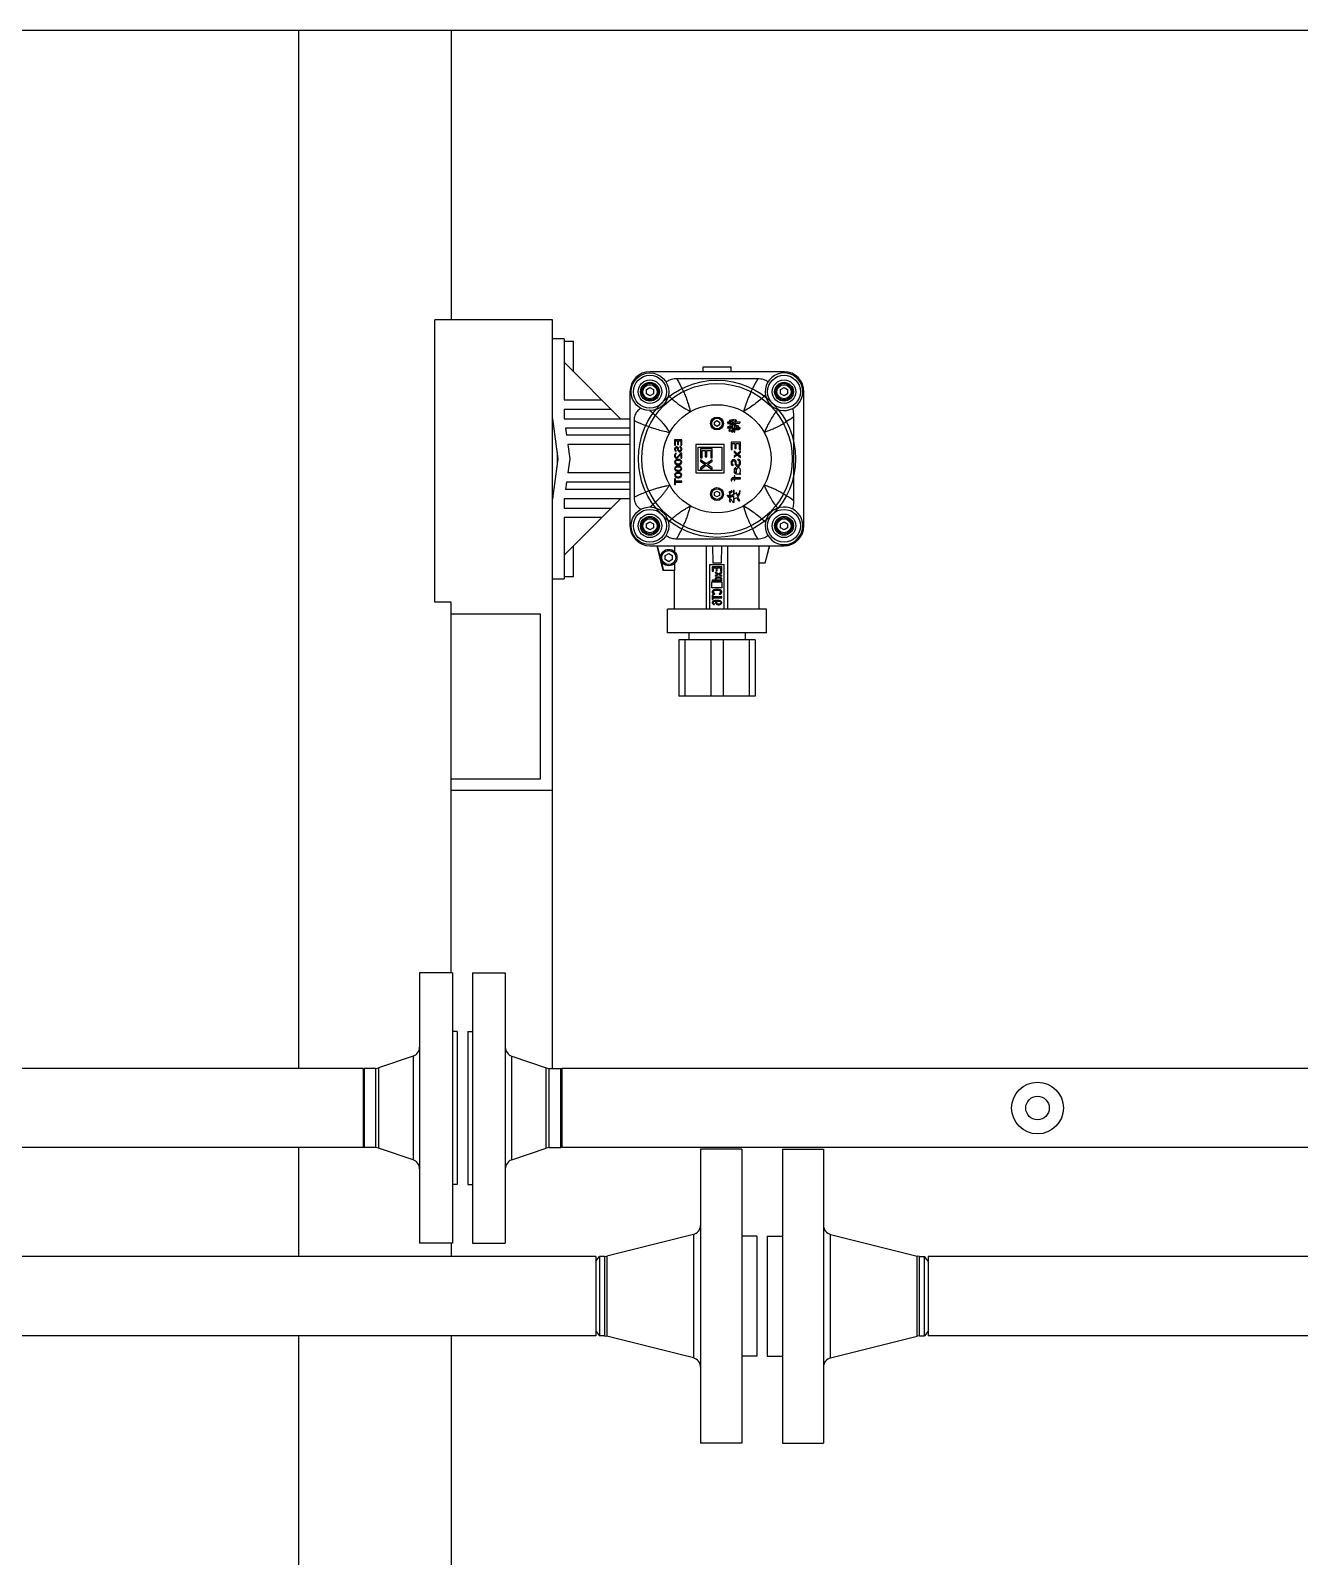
# Model space of a CAD drawing. Header units: millimetres. Extents: x 18255 to 228708, y -2217 to 146640.
# Drawn here: x 84475 to 85015, y 91898 to 92546 of the extents above; entities that cross this region are included whole.
import ezdxf

# ---------------------------------------------------------------- set-up
doc = ezdxf.new("R2010")
doc.units = ezdxf.units.MM
doc.layers.add('设备', color=8, linetype='Continuous')

msp = doc.modelspace()

# ---------------------------------------------------------------- linework, layer by layer
at = {"layer": '设备'}
for p, q in [((85542.74, 92546.38), (84459.81, 92546.38)), ((84588.91, 92546.38), (84588.91, 92105.18)), ((84653.91, 92546.38), (84653.91, 92423.33)), ((84646.91, 92303.33), (84646.91, 92423.33)), ((84696.91, 92423.33), (84646.91, 92423.33)), ((84696.91, 92105.18), (84696.91, 92423.33)), ((84701.91, 92415.33), (84696.91, 92415.33)), ((84701.91, 92415.33), (84701.91, 92389.33)), ((84701.91, 92414.33), (84705.91, 92414.33)), ((84705.91, 92401.33), (84705.91, 92414.33)), ((84725.91, 92381.33), (84701.91, 92405.33)), ((84795.41, 92401.33), (84738.41, 92401.33)), ((84760.91, 92403.33), (84760.91, 92401.33)), ((84772.91, 92403.33), (84760.91, 92403.33)), ((84772.91, 92401.33), (84772.91, 92403.33)), ((84736.89, 92393.71), (84738.41, 92394.58)), ((84738.41, 92394.58), (84739.92, 92393.71)), ((84784.23, 92398.33), (84749.8, 92398.33)), ((84793.89, 92393.71), (84795.41, 92394.58)), ((84795.41, 92394.58), (84796.92, 92393.71)), ((84701.91, 92389.33), (84717.91, 92389.33)), ((84729.91, 92392.83), (84729.91, 92335.83)), ((84736.89, 92391.96), (84736.89, 92393.71)), ((84738.41, 92391.08), (84736.89, 92391.96)), ((84739.92, 92391.96), (84738.41, 92391.08)), ((84739.92, 92393.71), (84739.92, 92391.96)), ((84793.89, 92391.96), (84793.89, 92393.71)), ((84795.41, 92391.08), (84793.89, 92391.96)), ((84796.92, 92391.96), (84795.41, 92391.08)), ((84796.92, 92393.71), (84796.92, 92391.96)), ((84803.91, 92335.83), (84803.91, 92392.83)), ((84701.91, 92385.33), (84701.91, 92381.68)), ((84721.91, 92385.33), (84701.91, 92385.33)), ((84701.91, 92381.68), (84701.96, 92381.33)), ((84799.66, 92346.45), (84799.66, 92382.22)), ((84696.91, 92381.33), (84699.3, 92364.33)), ((84701.96, 92381.33), (84729.91, 92381.33)), ((84702.52, 92377.33), (84702.94, 92374.33)), ((84729.91, 92377.33), (84702.52, 92377.33)), ((84731.66, 92380.56), (84731.66, 92348.11)), ((84765.83, 92379.96), (84766.91, 92380.58)), ((84765.83, 92378.71), (84765.83, 92379.96)), ((84766.91, 92378.08), (84765.83, 92378.71)), ((84766.91, 92380.58), (84767.99, 92379.96)), ((84767.99, 92378.71), (84766.91, 92378.08)), ((84767.99, 92379.96), (84767.99, 92378.71)), ((84773, 92379.93), (84771.38, 92379.9)), ((84771.38, 92379.9), (84771.57, 92379.24)), ((84772.34, 92377.92), (84771.38, 92377.9)), ((84771.38, 92377.9), (84771.67, 92377.24)), ((84771.57, 92379.24), (84771.67, 92379.24)), ((84771.67, 92379.24), (84771.96, 92379.44)), ((84771.67, 92377.24), (84771.86, 92377.44)), ((84771.86, 92377.44), (84772.34, 92377.45)), ((84771.96, 92379.44), (84773, 92379.46)), ((84772.34, 92376.78), (84771.96, 92376.49)), ((84771.96, 92376.49), (84771.96, 92376.39)), ((84771.96, 92376.39), (84772.43, 92376.02)), ((84772.81, 92380.69), (84772.05, 92380.58)), ((84772.05, 92380.58), (84772.24, 92380.11)), ((84772.24, 92380.11), (84772.34, 92380.11)), ((84772.34, 92380.11), (84772.43, 92380.21)), ((84772.53, 92378.88), (84772.34, 92378.97)), ((84772.34, 92378.97), (84772.34, 92377.92)), ((84772.34, 92377.45), (84772.34, 92376.78)), ((84772.43, 92380.21), (84773, 92380.41)), ((84772.43, 92376.02), (84772.53, 92376.12)), ((84772.53, 92377.92), (84772.53, 92378.88)), ((84773.38, 92377.94), (84772.53, 92377.92)), ((84772.53, 92377.45), (84773.38, 92377.46)), ((84772.53, 92376.12), (84772.53, 92377.45)), ((84773, 92379.27), (84772.72, 92379.07)), ((84772.72, 92379.07), (84773.1, 92378.7)), ((84774.15, 92381), (84772.81, 92380.69)), ((84773, 92380.41), (84773, 92379.93)), ((84773, 92379.46), (84773, 92379.27)), ((84773.38, 92376.42), (84773, 92376.22)), ((84773, 92376.22), (84773, 92376.12)), ((84773, 92376.12), (84773.48, 92375.66)), ((84773.1, 92378.7), (84773.19, 92378.7)), ((84773.19, 92380.41), (84774.24, 92380.91)), ((84773.19, 92379.94), (84773.19, 92380.41)), ((84774.34, 92379.96), (84773.19, 92379.94)), ((84773.19, 92379.46), (84774.05, 92379.48)), ((84773.19, 92378.7), (84773.19, 92379.46)), ((84773.67, 92379.18), (84773.38, 92379.27)), ((84773.38, 92379.27), (84773.38, 92377.94)), ((84773.38, 92377.46), (84773.38, 92376.42)), ((84773.48, 92375.66), (84773.67, 92375.75)), ((84773.67, 92377.18), (84773.67, 92379.18)), ((84774.34, 92377.19), (84773.67, 92377.18)), ((84773.67, 92377.09), (84773.86, 92376.61)), ((84773.67, 92375.75), (84773.67, 92377.09)), ((84774.05, 92379.48), (84773.86, 92378.9)), ((84773.86, 92378.9), (84773.86, 92378.81)), ((84773.86, 92378.81), (84773.96, 92378.81)), ((84773.86, 92376.61), (84773.96, 92376.62)), ((84773.96, 92378.81), (84774.43, 92379.48)), ((84773.96, 92376.62), (84774.05, 92376.71)), ((84774.34, 92376.43), (84773.96, 92376.14)), ((84773.96, 92376.14), (84773.96, 92376.04)), ((84773.96, 92376.04), (84774.43, 92375.58)), ((84774.05, 92376.71), (84774.34, 92376.72)), ((84774.24, 92380.91), (84774.15, 92381)), ((84774.72, 92381.01), (84774.34, 92379.96)), ((84774.53, 92379.01), (84774.34, 92379.1)), ((84774.34, 92379.1), (84774.34, 92377.19)), ((84774.34, 92376.72), (84774.34, 92376.43)), ((84774.43, 92379.48), (84776.53, 92379.52)), ((84774.43, 92375.58), (84774.53, 92375.67)), ((84774.53, 92377.2), (84774.53, 92379.01)), ((84775.96, 92377.22), (84774.53, 92377.2)), ((84774.53, 92376.72), (84776.24, 92376.75)), ((84774.53, 92375.67), (84774.53, 92376.72)), ((84775.19, 92380.64), (84774.72, 92381.01)), ((84774.72, 92379.96), (84775.19, 92380.64)), ((84776.72, 92380), (84774.72, 92379.96)), ((84774.81, 92378.73), (84774.72, 92378.63)), ((84774.72, 92378.63), (84775.1, 92377.97)), ((84774.91, 92378.73), (84774.81, 92378.73)), ((84775.19, 92378.45), (84774.91, 92378.73)), ((84775.1, 92377.97), (84775.48, 92377.79)), ((84775.48, 92378.36), (84775.19, 92378.45)), ((84775.67, 92378.36), (84775.48, 92378.36)), ((84775.48, 92377.79), (84775.67, 92377.98)), ((84775.86, 92378.27), (84775.67, 92378.36)), ((84775.67, 92377.98), (84775.86, 92378.08)), ((84775.86, 92378.08), (84775.86, 92378.27)), ((84776.05, 92377.32), (84775.96, 92377.22)), ((84776.05, 92378.08), (84776.05, 92377.32)), ((84776.15, 92378.08), (84776.05, 92378.08)), ((84776.24, 92377.8), (84776.15, 92378.08)), ((84776.53, 92377.52), (84776.24, 92377.8)), ((84776.24, 92376.75), (84776.53, 92376.85)), ((84776.53, 92379.52), (84776.81, 92379.9)), ((84776.72, 92377.43), (84776.53, 92377.52)), ((84776.53, 92376.85), (84776.81, 92377.33)), ((84776.81, 92379.9), (84776.72, 92380)), ((84776.81, 92377.33), (84776.72, 92377.43)), ((84729.91, 92374.33), (84702.94, 92374.33)), ((84703.5, 92370.33), (84704.35, 92364.33)), ((84729.91, 92370.33), (84703.5, 92370.33)), ((84748.91, 92372.33), (84748.91, 92370.08)), ((84751.91, 92372.33), (84748.91, 92372.33)), ((84748.91, 92370.08), (84749.29, 92370.08)), ((84748.97, 92368.83), (84748.91, 92368.58)), ((84748.91, 92368.58), (84748.91, 92368.27)), ((84749.1, 92369.08), (84748.97, 92368.83)), ((84749.35, 92369.33), (84749.1, 92369.08)), ((84749.29, 92370.08), (84749.29, 92371.96)), ((84749.29, 92371.96), (84750.12, 92371.96)), ((84749.29, 92368.58), (84749.35, 92368.77)), ((84749.29, 92368.21), (84749.29, 92368.58)), ((84749.61, 92369.4), (84749.35, 92369.33)), ((84749.35, 92368.77), (84749.48, 92368.96)), ((84749.48, 92368.96), (84749.67, 92369.02)), ((84749.87, 92369.4), (84749.61, 92369.4)), ((84749.67, 92369.02), (84749.8, 92369.02)), ((84749.8, 92369.02), (84749.99, 92368.96)), ((84750.12, 92369.33), (84749.87, 92369.4)), ((84749.99, 92368.96), (84750.12, 92368.77)), ((84750.12, 92371.96), (84750.12, 92370.33)), ((84750.12, 92370.33), (84750.5, 92370.33)), ((84750.38, 92369.08), (84750.12, 92369.33)), ((84750.12, 92368.77), (84750.18, 92368.58)), ((84750.18, 92368.58), (84750.18, 92368.21)), ((84750.5, 92368.83), (84750.38, 92369.08)), ((84750.5, 92370.33), (84750.5, 92371.96)), ((84750.5, 92371.96), (84751.52, 92371.96)), ((84750.57, 92368.58), (84750.5, 92368.83)), ((84750.57, 92368.21), (84750.57, 92368.58)), ((84751.08, 92369.58), (84751.08, 92369.21)), ((84751.33, 92369.52), (84751.08, 92369.58)), ((84751.08, 92369.21), (84751.27, 92369.15)), ((84751.27, 92369.15), (84751.46, 92368.96)), ((84751.65, 92369.33), (84751.33, 92369.52)), ((84751.46, 92368.96), (84751.52, 92368.71)), ((84751.52, 92371.96), (84751.52, 92370.08)), ((84751.52, 92370.08), (84751.91, 92370.08)), ((84751.52, 92368.71), (84751.52, 92368.21)), ((84751.84, 92369.02), (84751.65, 92369.33)), ((84751.91, 92368.71), (84751.84, 92369.02)), ((84751.91, 92370.08), (84751.91, 92372.33)), ((84751.91, 92368.21), (84751.91, 92368.71)), ((84757.91, 92370.33), (84757.91, 92358.33)), ((84769.91, 92370.33), (84757.91, 92370.33)), ((84758.91, 92359.33), (84758.91, 92369.33)), ((84758.91, 92369.33), (84768.91, 92369.33)), ((84759.91, 92368.53), (84759.91, 92364.78)), ((84764.91, 92368.53), (84759.91, 92368.53)), ((84764.91, 92364.78), (84764.91, 92368.53)), ((84768.91, 92369.33), (84768.91, 92359.33)), ((84769.91, 92358.33), (84769.91, 92370.33)), ((84772.91, 92371.33), (84772.91, 92368.33)), ((84776.91, 92371.33), (84772.91, 92371.33)), ((84773.42, 92368.33), (84773.42, 92370.83)), ((84773.42, 92370.83), (84774.52, 92370.83)), ((84774.52, 92370.83), (84774.52, 92368.67)), ((84774.52, 92368.67), (84775.04, 92368.67)), ((84775.04, 92368.67), (84775.04, 92370.83)), ((84775.04, 92370.83), (84776.4, 92370.83)), ((84776.4, 92370.83), (84776.4, 92368.33)), ((84776.91, 92368.33), (84776.91, 92371.33)), ((84699.3, 92364.33), (84696.91, 92347.33)), ((84698.91, 92367.1), (84698.91, 92361.57)), ((84704.35, 92364.33), (84703.5, 92358.33)), ((84748.91, 92368.27), (84748.97, 92367.96)), ((84748.97, 92366.15), (84748.91, 92365.71)), ((84748.91, 92365.71), (84748.91, 92365.46)), ((84748.91, 92365.46), (84748.97, 92365.08)), ((84748.97, 92363.27), (84748.91, 92362.9)), ((84748.91, 92362.9), (84748.97, 92362.52)), ((84748.97, 92367.96), (84749.16, 92367.71)), ((84749.1, 92366.4), (84748.97, 92366.15)), ((84748.97, 92365.08), (84749.1, 92364.83)), ((84749.16, 92363.58), (84748.97, 92363.27)), ((84748.97, 92362.52), (84749.16, 92362.21)), ((84749.35, 92366.65), (84749.1, 92366.4)), ((84749.1, 92364.83), (84749.35, 92364.58)), ((84749.16, 92367.71), (84749.42, 92367.52)), ((84749.35, 92363.77), (84749.16, 92363.58)), ((84749.16, 92362.21), (84749.35, 92362.02)), ((84749.23, 92365.77), (84749.29, 92366.08)), ((84749.23, 92365.52), (84749.23, 92365.77)), ((84749.29, 92365.21), (84749.23, 92365.52)), ((84749.23, 92362.9), (84749.29, 92363.21)), ((84749.29, 92362.58), (84749.23, 92362.9)), ((84749.35, 92368.02), (84749.29, 92368.21)), ((84749.29, 92366.08), (84749.42, 92366.27)), ((84749.42, 92365.02), (84749.29, 92365.21)), ((84749.29, 92363.21), (84749.42, 92363.4)), ((84749.42, 92362.4), (84749.29, 92362.58)), ((84749.48, 92367.9), (84749.35, 92368.02)), ((84749.61, 92366.71), (84749.35, 92366.65)), ((84749.35, 92364.58), (84749.61, 92364.52)), ((84749.61, 92363.9), (84749.35, 92363.77)), ((84749.35, 92362.02), (84749.61, 92361.9)), ((84749.42, 92367.52), (84749.61, 92367.46)), ((84749.42, 92366.27), (84749.61, 92366.4)), ((84749.61, 92364.9), (84749.42, 92365.02)), ((84749.42, 92363.4), (84749.8, 92363.65)), ((84749.8, 92362.15), (84749.42, 92362.4)), ((84749.61, 92367.83), (84749.48, 92367.9)), ((84749.61, 92367.46), (84749.61, 92367.83)), ((84749.61, 92366.4), (84749.61, 92366.71)), ((84749.74, 92364.9), (84749.61, 92364.9)), ((84749.61, 92364.52), (84749.74, 92364.52)), ((84749.8, 92363.96), (84749.61, 92363.9)), ((84749.99, 92365.02), (84749.74, 92364.9)), ((84749.74, 92364.52), (84749.99, 92364.58)), ((84750.12, 92364.02), (84749.8, 92363.96)), ((84749.8, 92363.65), (84750.18, 92363.71)), ((84750.18, 92362.08), (84749.8, 92362.15)), ((84751.59, 92366.77), (84749.99, 92365.02)), ((84749.99, 92364.58), (84750.18, 92364.71)), ((84750.69, 92364.02), (84750.12, 92364.02)), ((84750.18, 92368.21), (84750.25, 92367.9)), ((84750.18, 92364.71), (84751.59, 92366.27)), ((84750.18, 92363.71), (84750.63, 92363.71)), ((84750.63, 92362.08), (84750.18, 92362.08)), ((84750.25, 92367.9), (84750.38, 92367.65)), ((84750.38, 92367.65), (84750.63, 92367.4)), ((84750.63, 92367.96), (84750.57, 92368.21)), ((84750.76, 92367.77), (84750.63, 92367.96)), ((84750.63, 92367.4), (84750.89, 92367.27)), ((84750.63, 92363.71), (84751.01, 92363.65)), ((84751.01, 92362.15), (84750.63, 92362.08)), ((84751.01, 92363.96), (84750.69, 92364.02)), ((84750.95, 92367.65), (84750.76, 92367.77)), ((84750.89, 92367.27), (84751.21, 92367.27)), ((84751.14, 92367.65), (84750.95, 92367.65)), ((84751.21, 92363.9), (84751.01, 92363.96)), ((84751.01, 92363.65), (84751.4, 92363.4)), ((84751.4, 92362.4), (84751.01, 92362.15)), ((84751.33, 92367.77), (84751.14, 92367.65)), ((84751.21, 92367.27), (84751.46, 92367.4)), ((84751.46, 92363.77), (84751.21, 92363.9)), ((84751.21, 92361.9), (84751.46, 92362.02)), ((84751.46, 92367.96), (84751.33, 92367.77)), ((84751.4, 92363.4), (84751.52, 92363.21)), ((84751.52, 92362.58), (84751.4, 92362.4)), ((84751.52, 92368.21), (84751.46, 92367.96)), ((84751.46, 92367.4), (84751.72, 92367.65)), ((84751.65, 92363.58), (84751.46, 92363.77)), ((84751.46, 92362.02), (84751.65, 92362.21)), ((84751.52, 92363.21), (84751.59, 92362.9)), ((84751.59, 92362.9), (84751.52, 92362.58)), ((84751.91, 92366.77), (84751.59, 92366.77)), ((84751.59, 92366.27), (84751.59, 92364.52)), ((84751.59, 92364.52), (84751.91, 92364.52)), ((84751.84, 92363.27), (84751.65, 92363.58)), ((84751.65, 92362.21), (84751.84, 92362.52)), ((84751.72, 92367.65), (84751.84, 92367.9)), ((84751.84, 92367.9), (84751.91, 92368.21)), ((84751.91, 92362.9), (84751.84, 92363.27)), ((84751.84, 92362.52), (84751.91, 92362.9)), ((84751.91, 92364.52), (84751.91, 92366.77)), ((84759.91, 92364.78), (84760.55, 92364.78)), ((84762.35, 92362.18), (84759.91, 92363.95)), ((84759.91, 92363.95), (84759.91, 92363.33)), ((84759.91, 92363.33), (84761.93, 92361.87)), ((84760.55, 92364.78), (84760.55, 92367.91)), ((84760.55, 92367.91), (84761.93, 92367.91)), ((84761.93, 92367.91), (84761.93, 92365.2)), ((84761.93, 92365.2), (84762.57, 92365.2)), ((84764.91, 92363.95), (84762.35, 92362.18)), ((84762.57, 92365.2), (84762.57, 92367.91)), ((84762.57, 92367.91), (84764.27, 92367.91)), ((84762.89, 92361.87), (84764.91, 92363.33)), ((84764.27, 92367.91), (84764.27, 92364.78)), ((84764.27, 92364.78), (84764.91, 92364.78)), ((84764.91, 92363.33), (84764.91, 92363.95)), ((84772.91, 92368.33), (84773.42, 92368.33)), ((84772.99, 92363.17), (84772.91, 92362.83)), ((84772.91, 92362.83), (84772.91, 92362.42)), ((84772.91, 92362.42), (84772.99, 92362)), ((84773.16, 92363.5), (84772.99, 92363.17)), ((84772.99, 92362), (84773.25, 92361.67)), ((84773.5, 92363.83), (84773.16, 92363.5)), ((84773.42, 92362.83), (84773.5, 92363.08)), ((84773.42, 92362.33), (84773.42, 92362.83)), ((84773.5, 92362.08), (84773.42, 92362.33)), ((84773.84, 92363.92), (84773.5, 92363.83)), ((84773.5, 92363.08), (84773.67, 92363.33)), ((84773.67, 92361.92), (84773.5, 92362.08)), ((84773.67, 92363.33), (84773.93, 92363.42)), ((84773.84, 92361.83), (84773.67, 92361.92)), ((84774.18, 92363.92), (84773.84, 92363.92)), ((84773.93, 92363.42), (84774.1, 92363.42)), ((84774.1, 92363.42), (84774.35, 92363.33)), ((84775.55, 92366.5), (84774.18, 92367.67)), ((84774.18, 92367.67), (84774.18, 92367.17)), ((84774.18, 92367.17), (84775.29, 92366.25)), ((84775.29, 92366.25), (84774.18, 92365.33)), ((84774.18, 92364.83), (84775.55, 92366)), ((84774.18, 92365.33), (84774.18, 92364.83)), ((84774.52, 92363.83), (84774.18, 92363.92)), ((84774.35, 92363.33), (84774.52, 92363.08)), ((84774.87, 92363.5), (84774.52, 92363.83)), ((84774.52, 92363.08), (84774.61, 92362.83)), ((84774.61, 92362.83), (84774.61, 92362.33)), ((84774.61, 92362.33), (84774.69, 92361.92)), ((84774.69, 92361.92), (84774.87, 92361.58)), ((84775.04, 92363.17), (84774.87, 92363.5)), ((84775.12, 92362.83), (84775.04, 92363.17)), ((84775.12, 92362.33), (84775.12, 92362.83)), ((84775.21, 92362), (84775.12, 92362.33)), ((84775.38, 92361.75), (84775.21, 92362)), ((84776.91, 92367.67), (84775.55, 92366.5)), ((84775.55, 92366), (84776.91, 92364.83)), ((84775.8, 92366.25), (84776.91, 92367.17)), ((84776.91, 92365.33), (84775.8, 92366.25)), ((84775.8, 92364.17), (84775.8, 92363.67)), ((84776.14, 92364.08), (84775.8, 92364.17)), ((84775.8, 92363.67), (84776.06, 92363.58)), ((84776.06, 92363.58), (84776.31, 92363.33)), ((84776.57, 92363.83), (84776.14, 92364.08)), ((84776.31, 92362), (84776.14, 92361.75)), ((84776.31, 92363.33), (84776.4, 92363)), ((84776.4, 92362.33), (84776.31, 92362)), ((84776.4, 92368.33), (84776.91, 92368.33)), ((84776.4, 92363), (84776.4, 92362.33)), ((84776.82, 92363.42), (84776.57, 92363.83)), ((84776.65, 92361.58), (84776.82, 92361.92)), ((84776.91, 92363), (84776.82, 92363.42)), ((84776.82, 92361.92), (84776.91, 92362.33)), ((84776.91, 92367.17), (84776.91, 92367.67)), ((84776.91, 92364.83), (84776.91, 92365.33)), ((84776.91, 92362.33), (84776.91, 92363)), ((84729.91, 92358.33), (84703.5, 92358.33)), ((84748.97, 92360.52), (84748.91, 92360.15)), ((84748.91, 92360.15), (84748.97, 92359.77)), ((84748.97, 92357.77), (84748.91, 92357.4)), ((84748.91, 92357.4), (84748.97, 92357.02)), ((84748.91, 92355.77), (84748.91, 92353.4)), ((84749.23, 92355.77), (84748.91, 92355.77)), ((84749.16, 92360.83), (84748.97, 92360.52)), ((84748.97, 92359.77), (84749.16, 92359.46)), ((84749.16, 92358.08), (84748.97, 92357.77)), ((84748.97, 92357.02), (84749.16, 92356.71)), ((84749.35, 92361.02), (84749.16, 92360.83)), ((84749.16, 92359.46), (84749.35, 92359.27)), ((84749.35, 92358.27), (84749.16, 92358.08)), ((84749.16, 92356.71), (84749.35, 92356.52)), ((84749.23, 92360.15), (84749.29, 92360.46)), ((84749.29, 92359.83), (84749.23, 92360.15)), ((84749.23, 92357.4), (84749.29, 92357.71)), ((84749.29, 92357.08), (84749.23, 92357.4)), ((84749.23, 92354.77), (84749.23, 92355.77)), ((84749.29, 92360.46), (84749.42, 92360.65)), ((84749.42, 92359.65), (84749.29, 92359.83)), ((84749.29, 92357.71), (84749.42, 92357.9)), ((84749.42, 92356.9), (84749.29, 92357.08)), ((84749.61, 92361.15), (84749.35, 92361.02)), ((84749.35, 92359.27), (84749.61, 92359.15)), ((84749.61, 92358.4), (84749.35, 92358.27)), ((84749.35, 92356.52), (84749.61, 92356.4)), ((84749.42, 92360.65), (84749.8, 92360.9)), ((84749.8, 92359.4), (84749.42, 92359.65)), ((84749.42, 92357.9), (84749.8, 92358.15)), ((84749.8, 92356.65), (84749.42, 92356.9)), ((84749.61, 92361.9), (84749.8, 92361.83)), ((84749.8, 92361.21), (84749.61, 92361.15)), ((84749.61, 92359.15), (84749.8, 92359.08)), ((84749.8, 92358.46), (84749.61, 92358.4)), ((84749.61, 92356.4), (84749.8, 92356.33)), ((84749.8, 92361.83), (84750.12, 92361.77)), ((84750.12, 92361.27), (84749.8, 92361.21)), ((84749.8, 92360.9), (84750.18, 92360.96)), ((84750.18, 92359.33), (84749.8, 92359.4)), ((84749.8, 92359.08), (84750.12, 92359.02)), ((84750.12, 92358.52), (84749.8, 92358.46)), ((84749.8, 92358.15), (84750.18, 92358.21)), ((84750.18, 92356.58), (84749.8, 92356.65)), ((84749.8, 92356.33), (84750.12, 92356.27)), ((84750.12, 92361.77), (84750.69, 92361.77)), ((84750.69, 92361.27), (84750.12, 92361.27)), ((84750.12, 92359.02), (84750.69, 92359.02)), ((84750.69, 92358.52), (84750.12, 92358.52)), ((84750.12, 92356.27), (84750.69, 92356.27)), ((84750.18, 92360.96), (84750.63, 92360.96)), ((84750.63, 92359.33), (84750.18, 92359.33)), ((84750.18, 92358.21), (84750.63, 92358.21)), ((84750.63, 92356.58), (84750.18, 92356.58)), ((84750.63, 92360.96), (84751.01, 92360.9)), ((84751.01, 92359.4), (84750.63, 92359.33)), ((84750.63, 92358.21), (84751.01, 92358.15)), ((84751.01, 92356.65), (84750.63, 92356.58)), ((84750.69, 92361.77), (84751.01, 92361.83)), ((84751.01, 92361.21), (84750.69, 92361.27)), ((84750.69, 92359.02), (84751.01, 92359.08)), ((84751.01, 92358.46), (84750.69, 92358.52)), ((84750.69, 92356.27), (84751.01, 92356.33)), ((84751.01, 92361.83), (84751.21, 92361.9)), ((84751.21, 92361.15), (84751.01, 92361.21)), ((84751.01, 92360.9), (84751.4, 92360.65)), ((84751.4, 92359.65), (84751.01, 92359.4)), ((84751.01, 92359.08), (84751.21, 92359.15)), ((84751.21, 92358.4), (84751.01, 92358.46)), ((84751.01, 92358.15), (84751.4, 92357.9)), ((84751.4, 92356.9), (84751.01, 92356.65)), ((84751.01, 92356.33), (84751.21, 92356.4)), ((84751.46, 92361.02), (84751.21, 92361.15)), ((84751.21, 92359.15), (84751.46, 92359.27)), ((84751.46, 92358.27), (84751.21, 92358.4)), ((84751.21, 92356.4), (84751.46, 92356.52)), ((84751.4, 92360.65), (84751.52, 92360.46)), ((84751.52, 92359.83), (84751.4, 92359.65)), ((84751.4, 92357.9), (84751.52, 92357.71)), ((84751.52, 92357.08), (84751.4, 92356.9)), ((84751.65, 92360.83), (84751.46, 92361.02)), ((84751.46, 92359.27), (84751.65, 92359.46)), ((84751.65, 92358.08), (84751.46, 92358.27)), ((84751.46, 92356.52), (84751.65, 92356.71)), ((84751.52, 92360.46), (84751.59, 92360.15)), ((84751.59, 92360.15), (84751.52, 92359.83)), ((84751.52, 92357.71), (84751.59, 92357.4)), ((84751.59, 92357.4), (84751.52, 92357.08)), ((84751.84, 92360.52), (84751.65, 92360.83)), ((84751.65, 92359.46), (84751.84, 92359.77)), ((84751.84, 92357.77), (84751.65, 92358.08)), ((84751.65, 92356.71), (84751.84, 92357.02)), ((84751.91, 92360.15), (84751.84, 92360.52)), ((84751.84, 92359.77), (84751.91, 92360.15)), ((84751.91, 92357.4), (84751.84, 92357.77)), ((84751.84, 92357.02), (84751.91, 92357.4)), ((84757.91, 92358.33), (84769.91, 92358.33)), ((84768.91, 92359.33), (84758.91, 92359.33)), ((84761.93, 92361.87), (84759.91, 92360.41)), ((84759.91, 92359.78), (84762.35, 92361.56)), ((84759.91, 92360.41), (84759.91, 92359.78)), ((84762.35, 92361.56), (84764.91, 92359.78)), ((84764.91, 92360.41), (84762.89, 92361.87)), ((84764.91, 92359.78), (84764.91, 92360.41)), ((84772.99, 92355.67), (84772.91, 92355.25)), ((84773.16, 92356), (84772.99, 92355.67)), ((84773.42, 92356.17), (84773.16, 92356)), ((84773.25, 92361.67), (84773.59, 92361.42)), ((84773.25, 92355.42), (84773.33, 92355.58)), ((84773.33, 92355.58), (84773.5, 92355.75)), ((84773.67, 92356.25), (84773.42, 92356.17)), ((84773.5, 92355.75), (84773.76, 92355.83)), ((84773.59, 92361.42), (84773.84, 92361.33)), ((84774.18, 92356.25), (84773.67, 92356.25)), ((84773.76, 92355.83), (84774.18, 92355.83)), ((84773.84, 92361.33), (84773.84, 92361.83)), ((84774.27, 92360), (84774.18, 92359.42)), ((84774.18, 92359.42), (84774.18, 92358.92)), ((84774.18, 92358.92), (84774.27, 92358.42)), ((84774.18, 92357.08), (84774.18, 92356.25)), ((84774.52, 92357.08), (84774.18, 92357.08)), ((84774.18, 92355.83), (84774.18, 92355.08)), ((84774.35, 92360.17), (84774.27, 92360)), ((84774.27, 92358.42), (84774.44, 92358.17)), ((84774.52, 92360.33), (84774.35, 92360.17)), ((84774.44, 92358.17), (84774.61, 92358)), ((84774.69, 92360.42), (84774.52, 92360.33)), ((84774.52, 92359.42), (84774.61, 92359.75)), ((84774.52, 92358.92), (84774.52, 92359.42)), ((84774.61, 92358.58), (84774.52, 92358.92)), ((84774.52, 92356.25), (84774.52, 92357.08)), ((84776.91, 92356.25), (84774.52, 92356.25)), ((84774.52, 92355.08), (84774.52, 92355.83)), ((84774.52, 92355.83), (84776.91, 92355.83)), ((84774.61, 92359.75), (84774.69, 92359.92)), ((84774.69, 92358.42), (84774.61, 92358.58)), ((84774.61, 92358), (84774.87, 92357.92)), ((84774.87, 92360.42), (84774.69, 92360.42)), ((84774.69, 92359.92), (84774.87, 92360)), ((84774.87, 92358.33), (84774.69, 92358.42)), ((84774.87, 92361.58), (84775.21, 92361.25)), ((84774.87, 92360), (84774.87, 92360.42)), ((84775.12, 92358.33), (84774.87, 92358.33)), ((84774.87, 92357.92), (84776.23, 92357.92)), ((84775.21, 92359.75), (84775.12, 92359.25)), ((84775.12, 92359.25), (84775.12, 92358.33)), ((84775.21, 92361.25), (84775.55, 92361.08)), ((84775.38, 92360.08), (84775.21, 92359.75)), ((84775.63, 92361.58), (84775.38, 92361.75)), ((84775.55, 92360.25), (84775.38, 92360.08)), ((84775.55, 92361.08), (84775.97, 92361.08)), ((84775.89, 92360.42), (84775.55, 92360.25)), ((84775.89, 92361.58), (84775.63, 92361.58)), ((84776.14, 92361.75), (84775.89, 92361.58)), ((84776.14, 92360.42), (84775.89, 92360.42)), ((84775.97, 92361.08), (84776.31, 92361.25)), ((84776.48, 92360.33), (84776.14, 92360.42)), ((84776.23, 92357.92), (84776.65, 92357.83)), ((84776.31, 92361.25), (84776.65, 92361.58)), ((84776.74, 92360.08), (84776.48, 92360.33)), ((84776.48, 92358.33), (84776.65, 92358.42)), ((84776.74, 92358.25), (84776.48, 92358.33)), ((84776.65, 92358.42), (84776.82, 92358.67)), ((84776.65, 92357.83), (84776.91, 92357.75)), ((84776.82, 92359.92), (84776.74, 92360.08)), ((84776.91, 92358.17), (84776.74, 92358.25)), ((84776.91, 92359.58), (84776.82, 92359.92)), ((84776.82, 92358.67), (84776.91, 92359.08)), ((84776.91, 92359.08), (84776.91, 92359.58)), ((84776.91, 92357.75), (84776.91, 92358.17)), ((84776.91, 92355.83), (84776.91, 92356.25)), ((84702.94, 92354.33), (84702.52, 92351.33)), ((84729.91, 92351.33), (84702.52, 92351.33)), ((84729.91, 92354.33), (84702.94, 92354.33)), ((84748.91, 92353.4), (84749.23, 92353.4)), ((84751.91, 92354.77), (84749.23, 92354.77)), ((84749.23, 92353.4), (84749.23, 92354.4)), ((84749.23, 92354.4), (84751.91, 92354.4)), ((84751.91, 92354.4), (84751.91, 92354.77)), ((84765.83, 92349.96), (84766.91, 92350.58)), ((84765.83, 92348.71), (84765.83, 92349.96)), ((84766.91, 92350.58), (84767.99, 92349.96)), ((84767.99, 92349.96), (84767.99, 92348.71)), ((84771.96, 92350.2), (84771.96, 92350.11)), ((84772.05, 92350.2), (84771.96, 92350.2)), ((84771.96, 92350.11), (84772.24, 92350.02)), ((84772.24, 92350.3), (84772.05, 92350.2)), ((84772.53, 92350.31), (84772.24, 92350.3)), ((84772.24, 92350.02), (84772.24, 92348.4)), ((84772.62, 92350.4), (84772.53, 92350.31)), ((84772.53, 92349.92), (84772.81, 92349.93)), ((84772.53, 92346.69), (84772.53, 92349.92)), ((84772.81, 92350.41), (84772.62, 92350.4)), ((84773.96, 92349.19), (84772.72, 92348.59)), ((84772.91, 92350.6), (84772.81, 92350.41)), ((84772.81, 92349.93), (84773, 92350.03)), ((84772.91, 92355.25), (84772.91, 92354.92)), ((84772.91, 92354.92), (84773.16, 92354.92)), ((84773, 92350.69), (84772.91, 92350.6)), ((84773.19, 92350.7), (84773, 92350.69)), ((84773, 92350.03), (84773.29, 92350.13)), ((84773.16, 92354.92), (84773.25, 92355.42)), ((84773.38, 92350.51), (84773.19, 92350.7)), ((84773.29, 92350.13), (84773.38, 92350.23)), ((84773.38, 92350.23), (84773.38, 92350.51)), ((84774.24, 92350.91), (84773.96, 92351)), ((84773.96, 92351), (84773.96, 92349.19)), ((84774.18, 92355.08), (84774.52, 92355.08)), ((84774.24, 92349.29), (84774.24, 92350.91)), ((84775.19, 92349.78), (84774.24, 92349.29)), ((84775.29, 92349.78), (84775.19, 92349.78)), ((84775.29, 92349.4), (84775.29, 92349.78)), ((84775.57, 92348.64), (84775.29, 92349.4)), ((84775.96, 92349.13), (84775.57, 92348.64)), ((84776.15, 92349.61), (84775.96, 92349.13)), ((84776.05, 92348.56), (84776.34, 92349.04)), ((84776.43, 92350.18), (84776.15, 92349.61)), ((84776.34, 92349.04), (84776.62, 92349.71)), ((84776.53, 92350.57), (84776.43, 92350.18)), ((84776.62, 92350.76), (84776.53, 92350.57)), ((84776.72, 92350.66), (84776.62, 92350.76)), ((84776.62, 92349.71), (84776.72, 92350.66)), ((84701.96, 92347.33), (84701.91, 92346.98)), ((84701.91, 92323.33), (84725.91, 92347.33)), ((84701.91, 92346.98), (84701.91, 92343.33)), ((84701.91, 92343.33), (84721.91, 92343.33)), ((84729.91, 92347.33), (84701.96, 92347.33)), ((84766.91, 92348.08), (84765.83, 92348.71)), ((84767.99, 92348.71), (84766.91, 92348.08)), ((84771.38, 92348.76), (84771.29, 92348.86)), ((84771.29, 92348.86), (84771.29, 92348.76)), ((84771.29, 92348.76), (84771.48, 92348.38)), ((84771.67, 92348.67), (84771.38, 92348.76)), ((84771.48, 92348.38), (84771.57, 92348.1)), ((84771.57, 92348.1), (84771.76, 92348.01)), ((84771.86, 92348.58), (84771.67, 92348.67)), ((84771.76, 92348.01), (84771.96, 92348.01)), ((84772.05, 92348.58), (84771.86, 92348.58)), ((84771.96, 92348.01), (84772.24, 92348.3)), ((84772.24, 92348.4), (84772.05, 92348.58)), ((84772.24, 92346.68), (84772.05, 92346.49)), ((84772.05, 92346.49), (84772.05, 92346.39)), ((84772.05, 92346.39), (84772.53, 92345.92)), ((84772.24, 92348.3), (84772.24, 92346.68)), ((84773.1, 92346.98), (84772.53, 92346.69)), ((84772.53, 92345.92), (84772.62, 92346.02)), ((84772.62, 92346.02), (84772.72, 92346.21)), ((84772.72, 92348.59), (84773, 92348.03)), ((84772.72, 92346.21), (84772.81, 92346.5)), ((84772.81, 92346.5), (84773.1, 92346.79)), ((84773, 92348.03), (84773.29, 92348.32)), ((84773.1, 92346.79), (84773.1, 92346.98)), ((84773.29, 92348.32), (84773.96, 92348.71)), ((84773.96, 92346.52), (84773.57, 92346.32)), ((84773.57, 92346.32), (84773.57, 92346.23)), ((84773.57, 92346.23), (84774.05, 92345.76)), ((84773.96, 92348.71), (84773.96, 92346.52)), ((84774.05, 92345.76), (84774.24, 92345.86)), ((84774.24, 92347.29), (84775.38, 92347.88)), ((84774.24, 92345.86), (84774.24, 92347.29)), ((84775.38, 92347.88), (84775.76, 92346.93)), ((84775.76, 92348.17), (84776.05, 92348.56)), ((84776.24, 92347.23), (84775.76, 92348.17)), ((84775.76, 92346.93), (84775.96, 92346.65)), ((84775.96, 92346.65), (84776.15, 92346.46)), ((84776.15, 92346.46), (84776.53, 92346.47)), ((84776.62, 92346.66), (84776.24, 92347.23)), ((84776.53, 92346.47), (84776.62, 92346.57)), ((84776.62, 92346.57), (84776.62, 92346.66)), ((84701.91, 92339.33), (84701.91, 92313.33)), ((84717.91, 92339.33), (84701.91, 92339.33)), ((84736.89, 92336.71), (84738.41, 92337.58)), ((84736.89, 92334.96), (84736.89, 92336.71)), ((84738.41, 92337.58), (84739.92, 92336.71)), ((84739.92, 92336.71), (84739.92, 92334.96)), ((84793.89, 92336.71), (84795.41, 92337.58)), ((84793.89, 92334.96), (84793.89, 92336.71)), ((84795.41, 92337.58), (84796.92, 92336.71)), ((84796.92, 92336.71), (84796.92, 92334.96)), ((84738.41, 92334.08), (84736.89, 92334.96)), ((84739.92, 92334.96), (84738.41, 92334.08)), ((84749.8, 92330.33), (84784.23, 92330.33)), ((84795.41, 92334.08), (84793.89, 92334.96)), ((84796.92, 92334.96), (84795.41, 92334.08)), ((84705.91, 92314.33), (84705.91, 92327.33)), ((84738.41, 92327.33), (84795.41, 92327.33)), ((84744.07, 92316.9), (84741.44, 92327.33)), ((84741.53, 92327.33), (84744.16, 92316.9)), ((84744.89, 92323.21), (84746.41, 92324.08)), ((84744.89, 92321.46), (84744.89, 92323.21)), ((84746.41, 92324.08), (84747.92, 92323.21)), ((84747.92, 92323.21), (84747.92, 92321.46)), ((84748.98, 92324.7), (84748.98, 92327.33)), ((84762.41, 92300.39), (84762.41, 92327.33)), ((84764.96, 92327.33), (84765.12, 92319.9)), ((84768.86, 92327.33), (84768.69, 92319.9)), ((84771.41, 92327.33), (84771.41, 92300.39)), ((84784.84, 92319.9), (84784.84, 92327.33)), ((84789.2, 92327.33), (84787.33, 92319.9)), ((84787.41, 92319.9), (84789.29, 92327.33)), ((84748.98, 92316.9), (84744.07, 92316.9)), ((84746.41, 92320.58), (84744.89, 92321.46)), ((84747.92, 92321.46), (84746.41, 92320.58)), ((84748.91, 92300.39), (84748.91, 92316.9)), ((84748.98, 92316.9), (84748.98, 92319.97)), ((84763.91, 92300.39), (84763.91, 92319.39)), ((84763.91, 92319.39), (84769.91, 92319.39)), ((84764.91, 92318.33), (84764.91, 92316.53)), ((84768.91, 92318.33), (84764.91, 92318.33)), ((84764.91, 92316.53), (84765.42, 92316.53)), ((84768.69, 92319.9), (84765.12, 92319.9)), ((84765.42, 92316.53), (84765.42, 92318.03)), ((84765.42, 92318.03), (84766.52, 92318.03)), ((84766.52, 92318.03), (84766.52, 92316.73)), ((84766.52, 92316.73), (84767.04, 92316.73)), ((84767.04, 92316.73), (84767.04, 92318.03)), ((84767.04, 92318.03), (84768.4, 92318.03)), ((84768.4, 92318.03), (84768.4, 92316.53)), ((84768.4, 92316.53), (84768.91, 92316.53)), ((84768.91, 92316.53), (84768.91, 92318.33)), ((84769.91, 92300.39), (84769.91, 92319.39)), ((84787.41, 92319.9), (84784.84, 92319.9)), ((84784.91, 92300.39), (84784.91, 92319.9)), ((84696.91, 92313.33), (84701.91, 92313.33)), ((84701.91, 92314.33), (84705.91, 92314.33)), ((84764.74, 92309.53), (84764.74, 92312.03)), ((84764.74, 92312.03), (84768.91, 92312.03)), ((84764.91, 92312.68), (84764.91, 92312.43)), ((84766.69, 92312.68), (84764.91, 92312.68)), ((84764.91, 92312.43), (84768.91, 92312.43)), ((84767.55, 92315.43), (84766.18, 92316.13)), ((84766.18, 92316.13), (84766.18, 92315.83)), ((84766.18, 92315.83), (84767.29, 92315.28)), ((84767.29, 92315.28), (84766.18, 92314.73)), ((84766.18, 92314.43), (84767.55, 92315.13)), ((84766.18, 92314.73), (84766.18, 92314.43)), ((84766.27, 92313.63), (84766.18, 92313.43)), ((84766.18, 92313.43), (84766.18, 92313.13)), ((84766.18, 92313.13), (84766.27, 92312.93)), ((84766.44, 92313.78), (84766.27, 92313.63)), ((84766.27, 92312.93), (84766.35, 92312.83)), ((84766.35, 92312.83), (84766.52, 92312.73)), ((84766.69, 92313.93), (84766.44, 92313.78)), ((84766.52, 92312.73), (84766.69, 92312.68)), ((84766.61, 92313.43), (84766.78, 92313.63)), ((84766.61, 92313.13), (84766.61, 92313.43)), ((84766.69, 92312.93), (84766.61, 92313.13)), ((84766.87, 92313.98), (84766.69, 92313.93)), ((84766.87, 92312.78), (84766.69, 92312.93)), ((84766.78, 92313.63), (84767.04, 92313.73)), ((84767.21, 92314.03), (84766.87, 92313.98)), ((84767.12, 92312.68), (84766.87, 92312.78)), ((84767.04, 92313.73), (84767.29, 92313.78)), ((84767.97, 92312.68), (84767.12, 92312.68)), ((84767.89, 92314.03), (84767.21, 92314.03)), ((84767.29, 92313.78), (84767.8, 92313.78)), ((84768.91, 92316.13), (84767.55, 92315.43)), ((84767.55, 92315.13), (84768.91, 92314.43)), ((84767.8, 92315.28), (84768.91, 92315.83)), ((84768.91, 92314.73), (84767.8, 92315.28)), ((84767.8, 92313.78), (84768.23, 92313.68)), ((84768.23, 92313.98), (84767.89, 92314.03)), ((84768.23, 92312.78), (84767.97, 92312.68)), ((84768.4, 92313.93), (84768.23, 92313.98)), ((84768.23, 92313.68), (84768.4, 92313.53)), ((84768.4, 92312.93), (84768.23, 92312.78)), ((84768.65, 92313.78), (84768.4, 92313.93)), ((84768.4, 92313.53), (84768.48, 92313.33)), ((84768.48, 92313.13), (84768.4, 92312.93)), ((84768.4, 92312.68), (84768.57, 92312.73)), ((84768.91, 92312.68), (84768.4, 92312.68)), ((84768.48, 92313.33), (84768.48, 92313.13)), ((84768.57, 92312.73), (84768.74, 92312.83)), ((84768.82, 92313.63), (84768.65, 92313.78)), ((84768.74, 92312.83), (84768.82, 92312.93)), ((84768.91, 92313.43), (84768.82, 92313.63)), ((84768.82, 92312.93), (84768.91, 92313.13)), ((84768.91, 92315.83), (84768.91, 92316.13)), ((84768.91, 92314.43), (84768.91, 92314.73)), ((84768.91, 92313.13), (84768.91, 92313.43)), ((84768.91, 92312.43), (84768.91, 92312.68)), ((84768.91, 92312.03), (84768.91, 92309.53)), ((84768.91, 92309.53), (84764.74, 92309.53)), ((84764.99, 92308.18), (84764.91, 92307.93)), ((84764.91, 92307.93), (84764.91, 92307.48)), ((84764.91, 92307.48), (84764.99, 92307.23)), ((84764.91, 92306.38), (84764.91, 92304.48)), ((84765.33, 92306.38), (84764.91, 92306.38)), ((84764.91, 92304.48), (84765.33, 92304.48)), ((84764.99, 92303.53), (84764.91, 92303.28)), ((84765.16, 92308.38), (84764.99, 92308.18)), ((84764.99, 92307.23), (84765.16, 92307.03)), ((84765.25, 92303.78), (84764.99, 92303.53)), ((84765.5, 92308.58), (84765.16, 92308.38)), ((84765.16, 92307.03), (84765.5, 92306.83)), ((84765.59, 92303.93), (84765.25, 92303.78)), ((84765.33, 92305.58), (84765.33, 92306.38)), ((84768.91, 92305.58), (84765.33, 92305.58)), ((84765.33, 92304.48), (84765.33, 92305.28)), ((84765.33, 92305.28), (84768.91, 92305.28)), ((84765.42, 92307.93), (84765.5, 92308.13)), ((84765.42, 92307.48), (84765.42, 92307.93)), ((84765.5, 92307.28), (84765.42, 92307.48)), ((84765.42, 92303.48), (84765.59, 92303.63)), ((84765.84, 92308.68), (84765.5, 92308.58)), ((84765.5, 92308.13), (84765.67, 92308.28)), ((84765.67, 92307.13), (84765.5, 92307.28)), ((84765.5, 92306.83), (84765.93, 92306.78)), ((84766.01, 92304.03), (84765.59, 92303.93)), ((84765.59, 92303.63), (84765.84, 92303.73)), ((84765.67, 92308.28), (84765.93, 92308.38)), ((84765.93, 92307.08), (84765.67, 92307.13)), ((84766.27, 92308.73), (84765.84, 92308.68)), ((84765.84, 92303.73), (84766.1, 92303.78)), ((84765.93, 92308.38), (84766.27, 92308.43)), ((84765.93, 92306.78), (84765.93, 92307.08)), ((84766.61, 92304.08), (84766.01, 92304.03)), ((84766.1, 92303.78), (84766.61, 92303.83)), ((84767.55, 92308.73), (84766.27, 92308.73)), ((84766.27, 92308.43), (84767.55, 92308.43)), ((84766.44, 92303.53), (84766.35, 92303.28)), ((84766.78, 92303.83), (84766.44, 92303.53)), ((84767.21, 92304.08), (84766.61, 92304.08)), ((84766.61, 92303.83), (84766.78, 92303.83)), ((84766.87, 92303.48), (84767.04, 92303.63)), ((84767.04, 92303.63), (84767.21, 92303.73)), ((84767.8, 92304.03), (84767.21, 92304.08)), ((84767.21, 92303.73), (84767.46, 92303.78)), ((84767.46, 92303.78), (84767.72, 92303.78)), ((84767.97, 92308.68), (84767.55, 92308.73)), ((84767.55, 92308.43), (84767.89, 92308.38)), ((84767.72, 92303.78), (84767.97, 92303.73)), ((84768.23, 92303.93), (84767.8, 92304.03)), ((84767.89, 92308.38), (84768.14, 92308.28)), ((84768.14, 92307.13), (84767.89, 92307.08)), ((84767.89, 92307.08), (84767.89, 92306.78)), ((84767.89, 92306.78), (84768.31, 92306.83)), ((84768.31, 92308.58), (84767.97, 92308.68)), ((84767.97, 92303.73), (84768.23, 92303.63)), ((84768.14, 92308.28), (84768.31, 92308.13)), ((84768.31, 92307.28), (84768.14, 92307.13)), ((84768.57, 92303.78), (84768.23, 92303.93)), ((84768.23, 92303.63), (84768.4, 92303.48)), ((84768.65, 92308.38), (84768.31, 92308.58)), ((84768.31, 92308.13), (84768.4, 92307.93)), ((84768.4, 92307.48), (84768.31, 92307.28)), ((84768.31, 92306.83), (84768.65, 92307.03)), ((84768.4, 92307.93), (84768.4, 92307.48)), ((84768.82, 92303.53), (84768.57, 92303.78)), ((84768.82, 92308.18), (84768.65, 92308.38)), ((84768.65, 92307.03), (84768.82, 92307.23)), ((84768.91, 92307.93), (84768.82, 92308.18)), ((84768.82, 92307.23), (84768.91, 92307.48)), ((84768.91, 92303.28), (84768.82, 92303.53)), ((84768.91, 92307.48), (84768.91, 92307.93)), ((84768.91, 92305.28), (84768.91, 92305.58)), ((84653.91, 92303.33), (84646.91, 92303.33)), ((84653.91, 92145.83), (84653.91, 92303.33)), ((84691.91, 92298.33), (84653.91, 92298.33)), ((84691.91, 92228.33), (84691.91, 92298.33)), ((84745.91, 92290.39), (84745.91, 92300.39)), ((84787.91, 92300.39), (84745.91, 92300.39)), ((84764.91, 92303.28), (84764.91, 92303.08)), ((84764.91, 92303.08), (84764.99, 92302.83)), ((84764.99, 92302.83), (84765.25, 92302.58)), ((84765.25, 92302.58), (84765.59, 92302.43)), ((84765.33, 92303.33), (84765.42, 92303.48)), ((84765.33, 92303.03), (84765.33, 92303.33)), ((84765.42, 92302.88), (84765.33, 92303.03)), ((84765.59, 92302.73), (84765.42, 92302.88)), ((84765.84, 92302.63), (84765.59, 92302.73)), ((84765.59, 92302.43), (84765.84, 92302.38)), ((84765.84, 92302.38), (84765.84, 92302.63)), ((84766.35, 92303.28), (84766.35, 92303.03)), ((84766.35, 92303.03), (84766.44, 92302.78)), ((84766.44, 92302.78), (84766.69, 92302.53)), ((84766.69, 92302.53), (84766.95, 92302.38)), ((84766.78, 92303.33), (84766.87, 92303.48)), ((84766.78, 92302.98), (84766.78, 92303.33)), ((84766.87, 92302.83), (84766.78, 92302.98)), ((84767.04, 92302.68), (84766.87, 92302.83)), ((84766.95, 92302.38), (84767.38, 92302.28)), ((84767.21, 92302.58), (84767.04, 92302.68)), ((84767.46, 92302.53), (84767.21, 92302.58)), ((84767.38, 92302.28), (84767.8, 92302.28)), ((84767.72, 92302.53), (84767.46, 92302.53)), ((84767.97, 92302.58), (84767.72, 92302.53)), ((84767.8, 92302.28), (84768.23, 92302.38)), ((84768.23, 92302.68), (84767.97, 92302.58)), ((84768.4, 92302.83), (84768.23, 92302.68)), ((84768.23, 92302.38), (84768.57, 92302.53)), ((84768.4, 92303.48), (84768.48, 92303.33)), ((84768.48, 92302.98), (84768.4, 92302.83)), ((84768.48, 92303.33), (84768.48, 92302.98)), ((84768.57, 92302.53), (84768.82, 92302.78)), ((84768.82, 92302.78), (84768.91, 92303.03)), ((84768.91, 92303.03), (84768.91, 92303.28)), ((84787.91, 92290.39), (84787.91, 92300.39)), ((84787.91, 92290.39), (84745.91, 92290.39)), ((84750.62, 92287.39), (84750.62, 92263.39)), ((84783.19, 92287.39), (84750.62, 92287.39)), ((84753.22, 92287.39), (84753.22, 92263.39)), ((84754.91, 92290.39), (84754.91, 92287.39)), ((84764.31, 92287.39), (84764.31, 92263.39)), ((84769.51, 92287.39), (84769.51, 92263.39)), ((84778.91, 92290.39), (84778.91, 92287.39)), ((84780.6, 92287.39), (84780.6, 92263.39)), ((84783.19, 92287.39), (84783.19, 92263.39)), ((84783.19, 92263.39), (84750.62, 92263.39)), ((84653.91, 92228.33), (84691.91, 92228.33)), ((84696.91, 92223.33), (84653.91, 92223.33)), ((84640.41, 92145.83), (84640.41, 92030.83)), ((84654.41, 92145.83), (84640.41, 92145.83)), ((84654.41, 92145.83), (84654.41, 92030.83)), ((84662.91, 92145.83), (84662.91, 92030.83)), ((84662.91, 92145.83), (84676.91, 92145.83)), ((84676.91, 92145.83), (84676.91, 92030.83)), ((84656.41, 92120.83), (84654.41, 92120.83)), ((84656.41, 92120.83), (84656.41, 92055.83)), ((84660.91, 92120.83), (84660.91, 92055.83)), ((84660.91, 92120.83), (84662.91, 92120.83)), ((84637.7, 92110.41), (84623.04, 92105.4)), ((84637.7, 92110.41), (84637.7, 92066.26)), ((84679.61, 92110.41), (84694.28, 92105.4)), ((84679.61, 92066.26), (84679.61, 92110.41)), ((84616.41, 92105.18), (82696.41, 92105.18)), ((84616.41, 92105.18), (84616.41, 92071.48)), ((84616.41, 92104.58), (84616.87, 92105.18)), ((84616.87, 92105.18), (84616.87, 92071.48)), ((84621.74, 92105.18), (84616.87, 92105.18)), ((84621.74, 92105.18), (84621.74, 92071.48)), ((84623.04, 92105.4), (84623.04, 92071.27)), ((84694.28, 92071.27), (84694.28, 92105.4)), ((84695.57, 92071.48), (84695.57, 92105.18)), ((84695.57, 92105.18), (84700.45, 92105.18)), ((84700.62, 92104.96), (84700.45, 92105.18)), ((84700.45, 92071.48), (84700.45, 92105.18)), ((84700.91, 92105.18), (84700.91, 92071.48)), ((85269.61, 92105.18), (84700.91, 92105.18)), ((84616.41, 92071.48), (83583.67, 92071.48)), ((84588.91, 92071.48), (84588.91, 92025.18)), ((84616.41, 92072.08), (84616.87, 92071.48)), ((84621.74, 92071.48), (84616.87, 92071.48)), ((84637.7, 92066.26), (84623.04, 92071.27)), ((84679.61, 92066.26), (84694.28, 92071.27)), ((84695.57, 92071.48), (84700.45, 92071.48)), ((84700.62, 92071.71), (84700.45, 92071.48)), ((85269.61, 92071.48), (84700.91, 92071.48)), ((84759.91, 92070.83), (84759.91, 91945.83)), ((84777.41, 92070.83), (84759.91, 92070.83)), ((84777.41, 92070.83), (84777.41, 91945.83)), ((84794.71, 92070.83), (84794.71, 91945.83)), ((84794.71, 92070.83), (84812.21, 92070.83)), ((84812.21, 92070.83), (84812.21, 91945.83)), ((84656.41, 92055.83), (84654.41, 92055.83)), ((84660.91, 92055.83), (84662.91, 92055.83)), ((84756.88, 92034.57), (84720.09, 92025.31)), ((84756.88, 92034.57), (84756.88, 91982.1)), ((84783.81, 92033.83), (84777.41, 92033.83)), ((84783.81, 92033.83), (84783.81, 91982.83)), ((84788.31, 92033.83), (84788.31, 91982.83)), ((84788.31, 92033.83), (84794.71, 92033.83)), ((84815.23, 91982.1), (84815.23, 92034.57)), ((84815.23, 92034.57), (84852.03, 92025.31)), ((84715.41, 92025.18), (84326.71, 92025.18)), ((84654.41, 92030.83), (84640.41, 92030.83)), ((84653.91, 92030.83), (84653.91, 92025.18)), ((84662.91, 92030.83), (84676.91, 92030.83)), ((84715.41, 92025.18), (84715.41, 91991.48)), ((84715.41, 92023.18), (84716.94, 92025.18)), ((84716.94, 92025.18), (84716.94, 91991.48)), ((84719.11, 92025.18), (84716.94, 92025.18)), ((84719.11, 92025.18), (84720.09, 92025.31)), ((84719.11, 92025.18), (84719.11, 91991.48)), ((84720.09, 92025.31), (84720.09, 91991.36)), ((84852.03, 91991.36), (84852.03, 92025.31)), ((84853, 92025.18), (84852.03, 92025.31)), ((84853, 91991.48), (84853, 92025.18)), ((84853, 92025.18), (84855.17, 92025.18)), ((84856.71, 92023.18), (84855.17, 92025.18)), ((84855.17, 91991.48), (84855.17, 92025.18)), ((84856.71, 92025.18), (84856.71, 91991.48)), ((85384.61, 92025.18), (84856.71, 92025.18)), ((84715.41, 91993.48), (84716.94, 91991.48)), ((84856.71, 91993.48), (84855.17, 91991.48)), ((84715.41, 91991.48), (84326.71, 91991.48)), ((84588.91, 91991.48), (84588.91, 91792.48)), ((84653.91, 91991.48), (84653.91, 91792.48)), ((84719.11, 91991.48), (84716.94, 91991.48)), ((84719.11, 91991.48), (84720.09, 91991.36)), ((84756.88, 91982.1), (84720.09, 91991.36)), ((84815.23, 91982.1), (84852.03, 91991.36)), ((84853, 91991.48), (84852.03, 91991.36)), ((84853, 91991.48), (84855.17, 91991.48)), ((85384.61, 91991.48), (84856.71, 91991.48)), ((84783.81, 91982.83), (84777.41, 91982.83)), ((84788.31, 91982.83), (84794.71, 91982.83)), ((84777.41, 91945.83), (84759.91, 91945.83)), ((84794.71, 91945.83), (84812.21, 91945.83))]:
    msp.add_line(p, q, dxfattribs=at)
for centre, radius in [((84738.41, 92392.83), 8), ((84738.41, 92392.83), 7), ((84738.41, 92392.83), 5), ((84766.91, 92364.33), 33.41), ((84738.41, 92392.83), 4), ((84766.91, 92364.33), 32), ((84738.41, 92392.83), 3.5), ((84738.41, 92392.83), 3), ((84795.41, 92392.83), 7), ((84795.41, 92392.83), 5), ((84795.41, 92392.83), 4), ((84795.41, 92392.83), 3.5), ((84795.41, 92392.83), 3), ((84766.91, 92364.33), 23), ((84766.91, 92379.33), 2.75), ((84766.91, 92379.33), 2.25), ((84766.91, 92349.33), 2.75), ((84766.91, 92349.33), 2.25), ((84738.41, 92335.83), 8), ((84738.41, 92335.83), 7), ((84795.41, 92335.83), 7), ((84738.41, 92335.83), 5), ((84738.41, 92335.83), 4), ((84738.41, 92335.83), 3.5), ((84738.41, 92335.83), 3), ((84795.41, 92335.83), 5), ((84795.41, 92335.83), 4), ((84795.41, 92335.83), 3.5), ((84795.41, 92335.83), 3), ((84746.41, 92322.33), 3.5), ((84746.41, 92322.33), 3), ((84903.21, 92088.33), 11), ((84903.21, 92088.33), 5)]:
    msp.add_circle(centre, radius, dxfattribs=at)
for centre, radius, start, end in [((84738.41, 92392.83), 8.5, 90, 180), ((84795.41, 92392.83), 8, 247.13282, 211.7032), ((84795.41, 92392.83), 8.5, 0, 90), ((84795.41, 92392.84), 8, 211.7195, 229.44011), ((84795.41, 92392.83), 8, 229.40104, 247.11849), ((84795.41, 92335.83), 8, 148.2968, 112.86718), ((84795.41, 92335.83), 8, 112.88657, 130.59241), ((84795.41, 92335.83), 8, 130.56685, 148.27503), ((84738.41, 92335.83), 8.5, 180, 270), ((84795.41, 92335.83), 8.5, 270, 0), ((84636.41, 92114.19), 4, 288.86359, 0), ((84680.91, 92114.19), 4, 180, 251.13641), ((84621.74, 92109.18), 4, 270, 288.86359), ((84695.57, 92109.18), 4, 251.13641, 270), ((84621.74, 92067.48), 4, 71.13641, 90), ((84695.57, 92067.48), 4, 90, 108.86359), ((84636.41, 92062.47), 4, 0, 71.13641), ((84680.91, 92062.47), 4, 108.86359, 180), ((84755.91, 92038.45), 4, 284.13656, 0), ((84816.21, 92038.45), 4, 180, 255.86344), ((84755.91, 91978.22), 4, 0, 75.86344), ((84816.21, 91978.22), 4, 104.13656, 180)]:
    msp.add_arc(centre, radius, start, end, dxfattribs=at)
for points, start_tangent, end_tangent in [([(84749.8, 92398.33), (84748.65, 92398.27), (84747.64, 92398.07), (84746.75, 92397.77), (84745.99, 92397.37), (84745.31, 92396.88)], (-1, -0.000001), (-0.762765, -0.646676)), ([(84749.8, 92398.33), (84750.53, 92397.03), (84751.46, 92395.3), (84752.44, 92393.34), (84753.35, 92391.32), (84754.11, 92389.37), (84754.73, 92387.54), (84755.23, 92385.87), (84755.64, 92384.39)], (0.495328, -0.868706), (0.271797, -0.962355)), ([(84784.23, 92398.33), (84782.21, 92394.53), (84780.57, 92391.01), (84779.3, 92387.76), (84778.17, 92384.39)], (-0.486747, -0.873543), (-0.306447, -0.951888)), ([(84788.56, 92396.98), (84787.72, 92397.54), (84786.72, 92397.97), (84785.56, 92398.24), (84784.23, 92398.33)], (-0.780607, 0.625022), (-1, 0.000048)), ([(84746.24, 92391.19), (84747.84, 92389.74), (84749.51, 92388.34), (84751.16, 92387.11), (84752.78, 92386.05), (84754.3, 92385.15), (84755.64, 92384.39)], (0.730483, -0.682931), (0.868235, -0.496153)), ([(84787.53, 92391.42), (84785.18, 92389.29), (84782.89, 92387.47), (84780.58, 92385.89), (84778.17, 92384.39)], (-0.722118, -0.691769), (-0.853937, -0.520377)), ([(84734.51, 92385.85), (84733.62, 92385.18), (84732.91, 92384.43), (84732.36, 92383.59), (84731.97, 92382.68), (84731.74, 92381.67), (84731.66, 92380.56)], (-0.842479, -0.538728), (-0.000018, -1)), ([(84738.4, 92384.83), (84740.94, 92382.58), (84743.11, 92380.37), (84744.95, 92378.11), (84746.81, 92375.52)], (0.762489, -0.647001), (0.582663, -0.812714)), ([(84792.7, 92385.31), (84791.11, 92383.09), (84789.78, 92380.99), (84788.69, 92379.03), (84787.79, 92377.2), (84787.01, 92375.52)], (-0.599295, -0.800528), (-0.415684, -0.909509)), ([(84799.66, 92382.22), (84797.22, 92380.55), (84794.92, 92379.11), (84792.77, 92377.92), (84790.74, 92376.97), (84788.83, 92376.19), (84787.01, 92375.52)], (-0.815792, -0.578345), (-0.936885, -0.349638)), ([(84799.66, 92382.22), (84799.59, 92383.52), (84799.39, 92384.69), (84799.07, 92385.72)], (-0.000024, 1), (-0.364222, 0.931312)), ([(84731.66, 92380.56), (84735.09, 92379.08), (84738.26, 92377.86), (84741.17, 92376.92), (84743.87, 92376.2), (84746.81, 92375.52)], (0.911482, -0.411339), (0.97452, -0.224302)), ([(84731.66, 92348.11), (84733.92, 92349.1), (84736.02, 92349.96), (84737.95, 92350.69), (84739.72, 92351.3), (84741.34, 92351.8), (84742.83, 92352.21), (84744.22, 92352.56), (84745.53, 92352.86), (84746.81, 92353.15)], (0.911503, 0.411293), (0.974731, 0.223383)), ([(84738.4, 92343.83), (84739.92, 92345.15), (84741.27, 92346.41), (84742.47, 92347.6), (84743.52, 92348.77), (84744.45, 92349.91), (84745.29, 92351.03), (84746.07, 92352.11), (84746.81, 92353.15)], (0.762386, 0.647122), (0.583232, 0.812305)), ([(84799.66, 92346.45), (84797.23, 92348.11), (84794.93, 92349.55), (84792.78, 92350.74), (84790.75, 92351.7), (84788.83, 92352.47), (84787.01, 92353.15)], (-0.815774, 0.578371), (-0.936885, 0.349638)), ([(84792.7, 92343.36), (84791.11, 92345.58), (84789.78, 92347.67), (84788.69, 92349.64), (84787.79, 92351.47), (84787.01, 92353.15)], (-0.599318, 0.800511), (-0.415683, 0.90951)), ([(84731.66, 92348.11), (84731.74, 92347), (84731.97, 92345.99), (84732.36, 92345.08), (84732.91, 92344.24), (84733.62, 92343.49), (84734.51, 92342.82)], (0.000007, -1), (0.842482, -0.538725)), ([(84746.24, 92337.48), (84747.78, 92338.88), (84749.41, 92340.25), (84751.06, 92341.49), (84752.7, 92342.57), (84754.26, 92343.5), (84755.64, 92344.28)], (0.730483, 0.68293), (0.86846, 0.49576)), ([(84749.8, 92330.33), (84750.49, 92331.56), (84751.38, 92333.21), (84752.33, 92335.12), (84753.25, 92337.12), (84754.04, 92339.1), (84754.68, 92340.99), (84755.21, 92342.73), (84755.64, 92344.28)], (0.495332, 0.868704), (0.271289, 0.962498)), ([(84787.53, 92337.25), (84785.23, 92339.34), (84782.97, 92341.14), (84780.64, 92342.74), (84778.17, 92344.28)], (-0.722093, 0.691796), (-0.854081, 0.52014)), ([(84784.23, 92330.33), (84782.23, 92334.1), (84780.62, 92337.55), (84779.34, 92340.82), (84778.17, 92344.28)], (-0.486721, 0.873558), (-0.306196, 0.951969)), ([(84799.07, 92342.95), (84799.4, 92343.99), (84799.59, 92345.15), (84799.66, 92346.45)], (0.364176, 0.93133), (0.000019, 1)), ([(84745.31, 92331.79), (84745.99, 92331.3), (84746.75, 92330.9), (84747.64, 92330.6), (84748.65, 92330.4), (84749.8, 92330.33)], (0.762764, -0.646677), (1, -0.000001)), ([(84784.23, 92330.33), (84785.55, 92330.43), (84786.71, 92330.7), (84787.71, 92331.13), (84788.56, 92331.69)], (1, 0.000053), (0.780609, 0.625019))]:
    msp.add_spline(points, degree=3, dxfattribs=dict(at, start_tangent=start_tangent, end_tangent=end_tangent))

doc.saveas('drawing.dxf')
